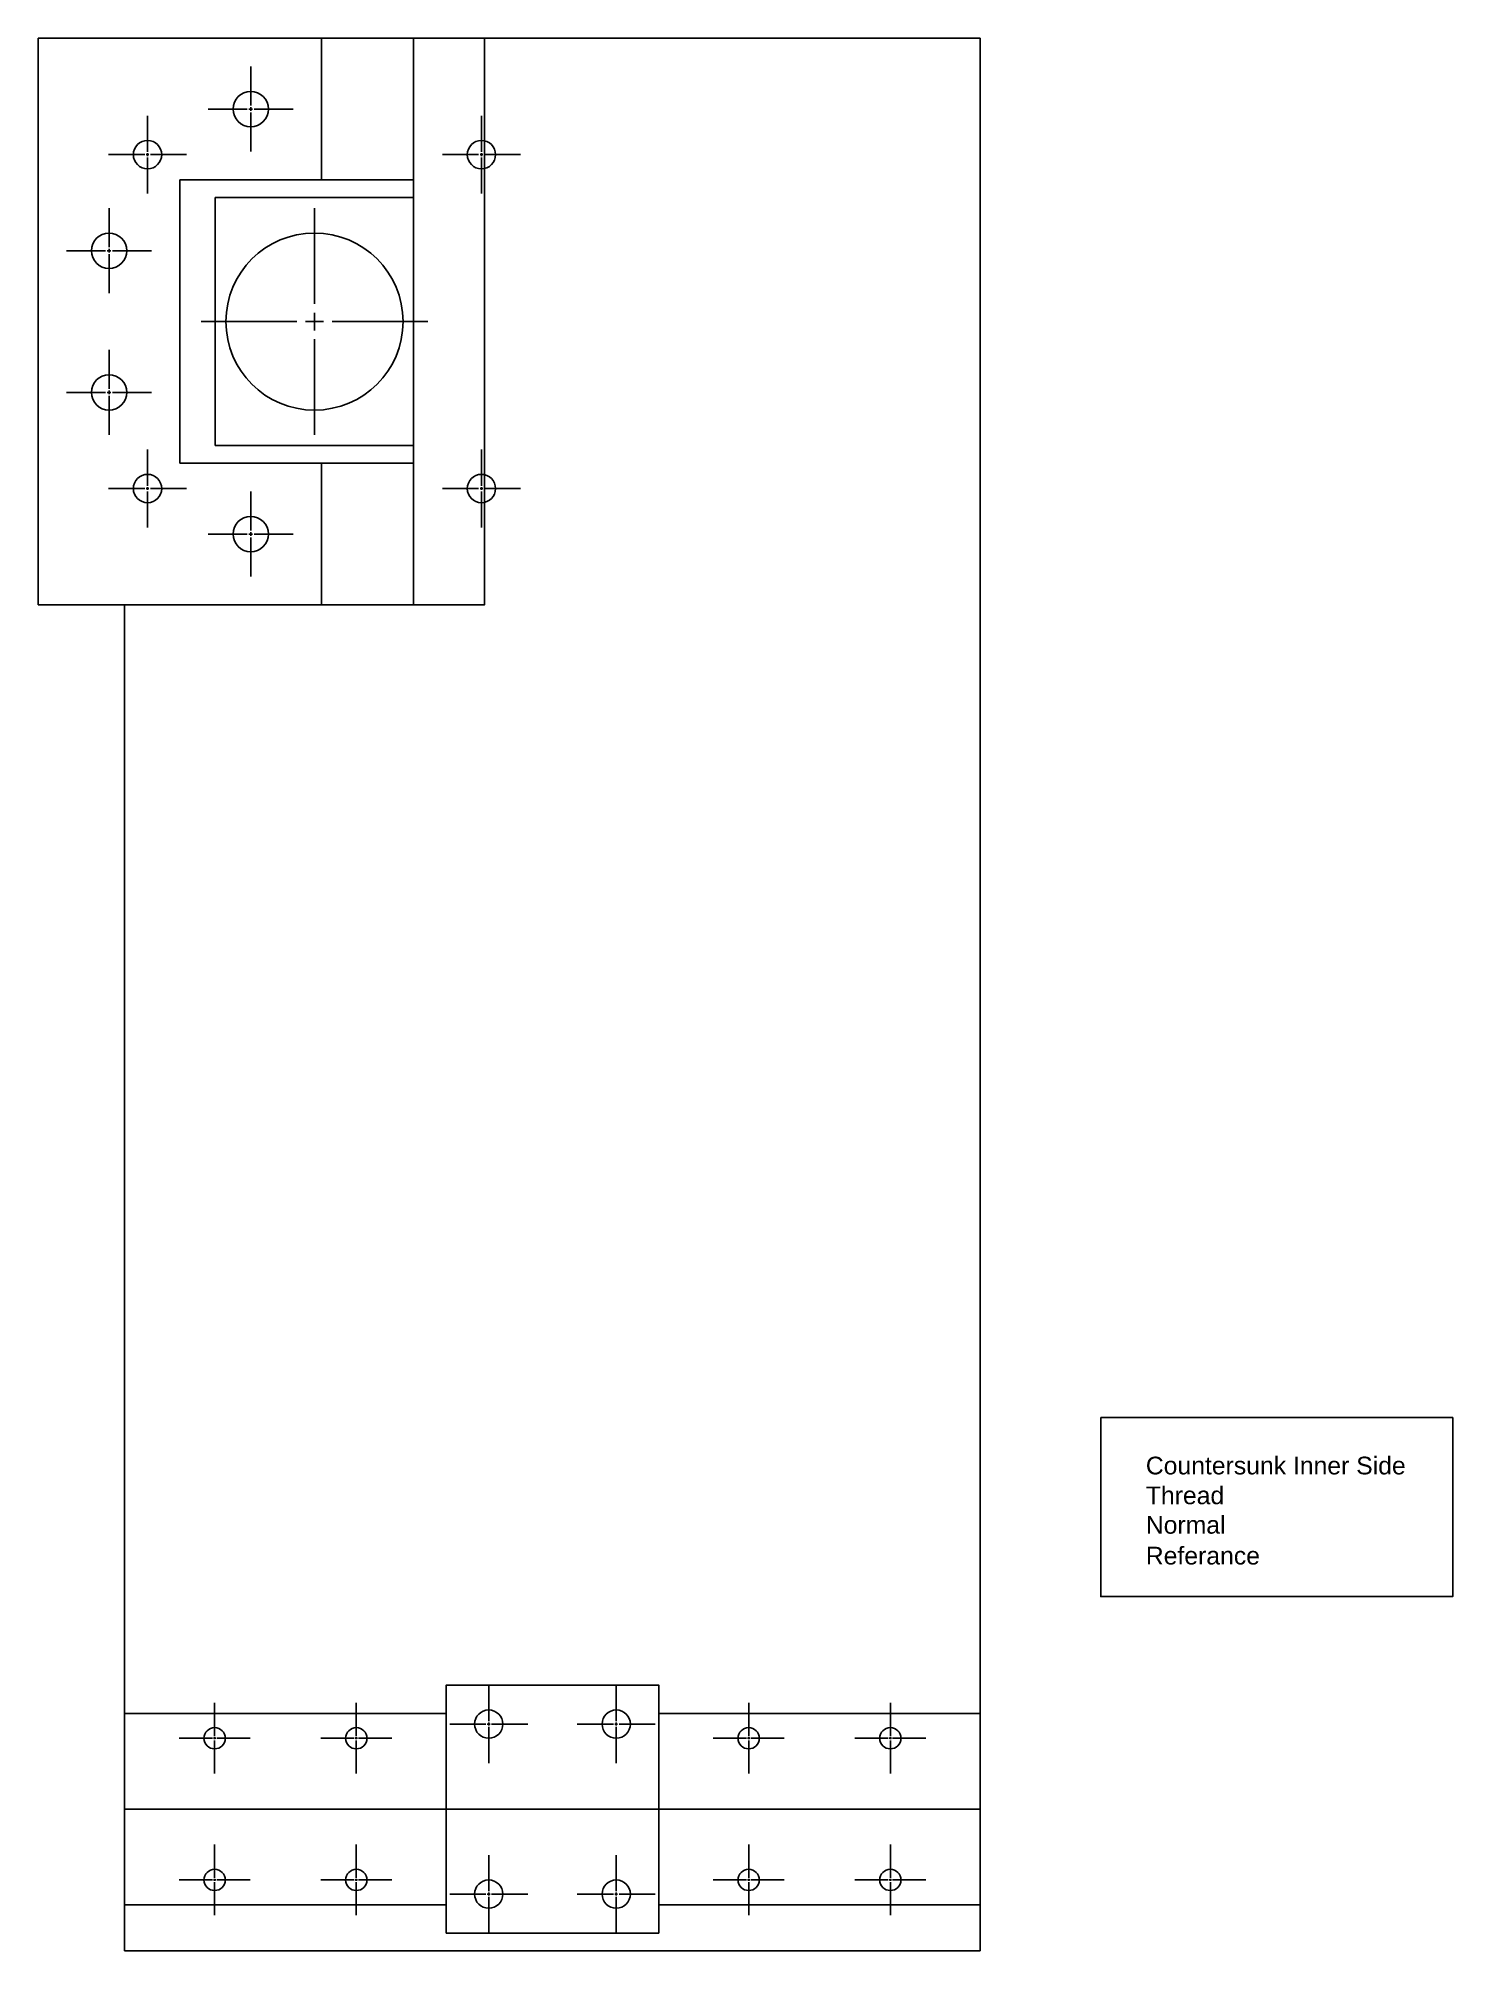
# Model space of a CAD drawing. Header units: millimetres. Extents: x 0 to 200, y 0 to 270.
import ezdxf

# ---------------------------------------------------------------- set-up
doc = ezdxf.new("R2010")
doc.units = ezdxf.units.MM
doc.linetypes.add('CENTER2', pattern=[28.575, 19.05, -3.175, 3.175, -3.175])
doc.styles.get("Standard").update_dxf_attribs({"font": 'arial.ttf'})

# ---------------------------------------------------------------- blocks, each defined once
blk = doc.blocks.new('*U53')
at = {"color": 0, "linetype": 'CENTER2', "transparency": 16777216}
for p, q in [((0, 0.4), (0, 5.5)), ((-5.5, 0), (-0.4, 0)), ((0.4, 0), (5.5, 0)), ((0, -5.5), (0, -0.4))]:
    blk.add_line(p, q, dxfattribs=at)
at = {"color": 0, "linetype": 'Continuous', "transparency": 16777216}
for p, q in [((-0.2, 0), (0.2, 0)), ((0, -0.2), (0, 0.2))]:
    blk.add_line(p, q, dxfattribs=at)
blk = doc.blocks.new('*U54')
at = {"color": 0, "linetype": 'CENTER2', "transparency": 16777216}
for p, q in [((0, 0.4), (0, 5.5)), ((-5.5, 0), (-0.4, 0)), ((0.4, 0), (5.5, 0)), ((0, -5.5), (0, -0.4))]:
    blk.add_line(p, q, dxfattribs=at)
at = {"color": 0, "linetype": 'Continuous', "transparency": 16777216}
for p, q in [((-0.2, 0), (0.2, 0)), ((0, -0.2), (0, 0.2))]:
    blk.add_line(p, q, dxfattribs=at)
blk = doc.blocks.new('*U55')
at = {"color": 0, "linetype": 'CENTER2', "transparency": 16777216}
for p, q in [((0, 0.5), (0, 6)), ((-6, 0), (-0.5, 0)), ((0.5, 0), (6, 0)), ((0, -6), (0, -0.5))]:
    blk.add_line(p, q, dxfattribs=at)
at = {"color": 0, "linetype": 'Continuous', "transparency": 16777216}
for p, q in [((-0.25, 0), (0.25, 0)), ((0, -0.25), (0, 0.25))]:
    blk.add_line(p, q, dxfattribs=at)
blk = doc.blocks.new('*U56')
at = {"color": 0, "linetype": 'CENTER2', "transparency": 16777216}
for p, q in [((0, 0.5), (0, 6)), ((-6, 0), (-0.5, 0)), ((0.5, 0), (6, 0)), ((0, -6), (0, -0.5))]:
    blk.add_line(p, q, dxfattribs=at)
at = {"color": 0, "linetype": 'Continuous', "transparency": 16777216}
for p, q in [((-0.25, 0), (0.25, 0)), ((0, -0.25), (0, 0.25))]:
    blk.add_line(p, q, dxfattribs=at)
blk = doc.blocks.new('*U57')
at = {"color": 0, "linetype": 'CENTER2', "transparency": 16777216}
for p, q in [((0, 0.5), (0, 6)), ((-6, 0), (-0.5, 0)), ((0.5, 0), (6, 0)), ((0, -6), (0, -0.5))]:
    blk.add_line(p, q, dxfattribs=at)
at = {"color": 0, "linetype": 'Continuous', "transparency": 16777216}
for p, q in [((-0.25, 0), (0.25, 0)), ((0, -0.25), (0, 0.25))]:
    blk.add_line(p, q, dxfattribs=at)
blk = doc.blocks.new('*U58')
at = {"color": 0, "linetype": 'CENTER2', "transparency": 16777216}
for p, q in [((0, 0.5), (0, 6)), ((-6, 0), (-0.5, 0)), ((0.5, 0), (6, 0)), ((0, -6), (0, -0.5))]:
    blk.add_line(p, q, dxfattribs=at)
at = {"color": 0, "linetype": 'Continuous', "transparency": 16777216}
for p, q in [((-0.25, 0), (0.25, 0)), ((0, -0.25), (0, 0.25))]:
    blk.add_line(p, q, dxfattribs=at)
blk = doc.blocks.new('*U59')
at = {"color": 0, "linetype": 'CENTER2', "transparency": 16777216}
for p, q in [((0, 2.5), (0, 16)), ((-16, 0), (-2.5, 0)), ((2.5, 0), (16, 0)), ((0, -16), (0, -2.5))]:
    blk.add_line(p, q, dxfattribs=at)
at = {"color": 0, "linetype": 'Continuous', "transparency": 16777216}
for p, q in [((-1.25, 0), (1.25, 0)), ((0, -1.25), (0, 1.25))]:
    blk.add_line(p, q, dxfattribs=at)
blk = doc.blocks.new('*U60')
at = {"color": 0, "linetype": 'CENTER2', "transparency": 16777216}
for p, q in [((0, 0.4), (0, 5.5)), ((-5.5, 0), (-0.4, 0)), ((0.4, 0), (5.5, 0)), ((0, -5.5), (0, -0.4))]:
    blk.add_line(p, q, dxfattribs=at)
at = {"color": 0, "linetype": 'Continuous', "transparency": 16777216}
for p, q in [((-0.2, 0), (0.2, 0)), ((0, -0.2), (0, 0.2))]:
    blk.add_line(p, q, dxfattribs=at)
blk = doc.blocks.new('*U61')
at = {"color": 0, "linetype": 'CENTER2', "transparency": 16777216}
for p, q in [((0, 0.4), (0, 5.5)), ((-5.5, 0), (-0.4, 0)), ((0.4, 0), (5.5, 0)), ((0, -5.5), (0, -0.4))]:
    blk.add_line(p, q, dxfattribs=at)
at = {"color": 0, "linetype": 'Continuous', "transparency": 16777216}
for p, q in [((-0.2, 0), (0.2, 0)), ((0, -0.2), (0, 0.2))]:
    blk.add_line(p, q, dxfattribs=at)
blk = doc.blocks.new('*U62')
at = {"color": 0, "linetype": 'CENTER2', "transparency": 16777216}
for p, q in [((0, 0.3), (0, 5)), ((-5, 0), (-0.3, 0)), ((0.3, 0), (5, 0)), ((0, -5), (0, -0.3))]:
    blk.add_line(p, q, dxfattribs=at)
at = {"color": 0, "linetype": 'Continuous', "transparency": 16777216}
for p, q in [((-0.15, 0), (0.15, 0)), ((0, -0.15), (0, 0.15))]:
    blk.add_line(p, q, dxfattribs=at)
blk = doc.blocks.new('*U63')
at = {"color": 0, "linetype": 'CENTER2', "transparency": 16777216}
for p, q in [((0, 0.3), (0, 5)), ((-5, 0), (-0.3, 0)), ((0.3, 0), (5, 0)), ((0, -5), (0, -0.3))]:
    blk.add_line(p, q, dxfattribs=at)
at = {"color": 0, "linetype": 'Continuous', "transparency": 16777216}
for p, q in [((-0.15, 0), (0.15, 0)), ((0, -0.15), (0, 0.15))]:
    blk.add_line(p, q, dxfattribs=at)
blk = doc.blocks.new('*U64')
at = {"color": 0, "linetype": 'CENTER2', "transparency": 16777216}
for p, q in [((0, 0.3), (0, 5)), ((-5, 0), (-0.3, 0)), ((0.3, 0), (5, 0)), ((0, -5), (0, -0.3))]:
    blk.add_line(p, q, dxfattribs=at)
at = {"color": 0, "linetype": 'Continuous', "transparency": 16777216}
for p, q in [((-0.15, 0), (0.15, 0)), ((0, -0.15), (0, 0.15))]:
    blk.add_line(p, q, dxfattribs=at)
blk = doc.blocks.new('*U65')
at = {"color": 0, "linetype": 'CENTER2', "transparency": 16777216}
for p, q in [((0, 0.3), (0, 5)), ((-5, 0), (-0.3, 0)), ((0.3, 0), (5, 0)), ((0, -5), (0, -0.3))]:
    blk.add_line(p, q, dxfattribs=at)
at = {"color": 0, "linetype": 'Continuous', "transparency": 16777216}
for p, q in [((-0.15, 0), (0.15, 0)), ((0, -0.15), (0, 0.15))]:
    blk.add_line(p, q, dxfattribs=at)
blk = doc.blocks.new('*U66')
at = {"color": 0, "linetype": 'CENTER2', "transparency": 16777216}
for p, q in [((0, 0.3), (0, 5)), ((-5, 0), (-0.3, 0)), ((0.3, 0), (5, 0)), ((0, -5), (0, -0.3))]:
    blk.add_line(p, q, dxfattribs=at)
at = {"color": 0, "linetype": 'Continuous', "transparency": 16777216}
for p, q in [((-0.15, 0), (0.15, 0)), ((0, -0.15), (0, 0.15))]:
    blk.add_line(p, q, dxfattribs=at)
blk = doc.blocks.new('*U67')
at = {"color": 0, "linetype": 'CENTER2', "transparency": 16777216}
for p, q in [((0, 0.3), (0, 5)), ((-5, 0), (-0.3, 0)), ((0.3, 0), (5, 0)), ((0, -5), (0, -0.3))]:
    blk.add_line(p, q, dxfattribs=at)
at = {"color": 0, "linetype": 'Continuous', "transparency": 16777216}
for p, q in [((-0.15, 0), (0.15, 0)), ((0, -0.15), (0, 0.15))]:
    blk.add_line(p, q, dxfattribs=at)
blk = doc.blocks.new('*U68')
at = {"color": 0, "linetype": 'CENTER2', "transparency": 16777216}
for p, q in [((0, 0.3), (0, 5)), ((-5, 0), (-0.3, 0)), ((0.3, 0), (5, 0)), ((0, -5), (0, -0.3))]:
    blk.add_line(p, q, dxfattribs=at)
at = {"color": 0, "linetype": 'Continuous', "transparency": 16777216}
for p, q in [((-0.15, 0), (0.15, 0)), ((0, -0.15), (0, 0.15))]:
    blk.add_line(p, q, dxfattribs=at)
blk = doc.blocks.new('*U69')
at = {"color": 0, "linetype": 'CENTER2', "transparency": 16777216}
for p, q in [((0, 0.3), (0, 5)), ((-5, 0), (-0.3, 0)), ((0.3, 0), (5, 0)), ((0, -5), (0, -0.3))]:
    blk.add_line(p, q, dxfattribs=at)
at = {"color": 0, "linetype": 'Continuous', "transparency": 16777216}
for p, q in [((-0.15, 0), (0.15, 0)), ((0, -0.15), (0, 0.15))]:
    blk.add_line(p, q, dxfattribs=at)
blk = doc.blocks.new('*U70')
at = {"color": 0, "linetype": 'CENTER2', "transparency": 16777216}
for p, q in [((0, 0.4), (0, 5.5)), ((-5.5, 0), (-0.4, 0)), ((0.4, 0), (5.5, 0)), ((0, -5.5), (0, -0.4))]:
    blk.add_line(p, q, dxfattribs=at)
at = {"color": 0, "linetype": 'Continuous', "transparency": 16777216}
for p, q in [((-0.2, 0), (0.2, 0)), ((0, -0.2), (0, 0.2))]:
    blk.add_line(p, q, dxfattribs=at)
blk = doc.blocks.new('*U71')
at = {"color": 0, "linetype": 'CENTER2', "transparency": 16777216}
for p, q in [((0, 0.4), (0, 5.5)), ((-5.5, 0), (-0.4, 0)), ((0.4, 0), (5.5, 0)), ((0, -5.5), (0, -0.4))]:
    blk.add_line(p, q, dxfattribs=at)
at = {"color": 0, "linetype": 'Continuous', "transparency": 16777216}
for p, q in [((-0.2, 0), (0.2, 0)), ((0, -0.2), (0, 0.2))]:
    blk.add_line(p, q, dxfattribs=at)
blk = doc.blocks.new('*U72')
at = {"color": 0, "linetype": 'CENTER2', "transparency": 16777216}
for p, q in [((0, 0.4), (0, 5.5)), ((-5.5, 0), (-0.4, 0)), ((0.4, 0), (5.5, 0)), ((0, -5.5), (0, -0.4))]:
    blk.add_line(p, q, dxfattribs=at)
at = {"color": 0, "linetype": 'Continuous', "transparency": 16777216}
for p, q in [((-0.2, 0), (0.2, 0)), ((0, -0.2), (0, 0.2))]:
    blk.add_line(p, q, dxfattribs=at)
blk = doc.blocks.new('*U73')
at = {"color": 0, "linetype": 'CENTER2', "transparency": 16777216}
for p, q in [((0, 0.4), (0, 5.5)), ((-5.5, 0), (-0.4, 0)), ((0.4, 0), (5.5, 0)), ((0, -5.5), (0, -0.4))]:
    blk.add_line(p, q, dxfattribs=at)
at = {"color": 0, "linetype": 'Continuous', "transparency": 16777216}
for p, q in [((-0.2, 0), (0.2, 0)), ((0, -0.2), (0, 0.2))]:
    blk.add_line(p, q, dxfattribs=at)

msp = doc.modelspace()

# ---------------------------------------------------------------- linework, layer by layer
for p, q in [((0, 270), (0, 190)), ((133, 270), (0, 270)), ((133, 0), (133, 270)), ((40, 210), (40, 190)), ((0, 190), (12.2, 190)), ((12.2, 190), (12.2, 0)), ((133, 0), (12.2, 0)), ((33, 0), (133, 0))]:
    msp.add_line(p, q)
at = {"color": 114, "true_color": 0x139b48}
for p, q in [((40, 250), (20, 250)), ((20, 250), (20, 210)), ((53, 247.5), (25, 247.5)), ((25, 247.5), (25, 212.5)), ((25, 212.5), (53, 212.5)), ((20, 210), (40, 210)), ((133, 20), (12.2, 20))]:
    msp.add_line(p, q, dxfattribs=at)
at = {"color": 116, "true_color": 0x136734}
msp.add_line((40, 190), (0, 190), dxfattribs=at)
at = {"color": 114, "true_color": 0x139b48}
for points in [[(40, 250), (53, 250), (53, 270), (40, 270)], [(53, 190), (63, 190), (63, 270), (53, 270)], [(40, 190), (53, 190), (53, 210), (40, 210)]]:
    msp.add_lwpolyline(points, close=True, dxfattribs=at)
for points in [[(150, 75.28), (199.7, 75.28), (199.7, 50), (150, 50)], [(57.6, 2.5), (87.6, 2.5), (87.6, 37.5), (57.6, 37.5)], [(12.2, 33.5), (12.2, 6.5), (57.6, 6.5), (57.6, 33.5)], [(87.6, 33.5), (87.6, 6.5), (133, 6.5), (133, 33.5)]]:
    msp.add_lwpolyline(points, close=True)
for centre, radius in [((30, 260), 2.5), ((10, 240), 2.5), ((39, 230), 12.5), ((10, 220), 2.5), ((30, 200), 2.5), ((24.9, 30), 1.5), ((44.9, 30), 1.5), ((100.3, 30), 1.5), ((120.3, 30), 1.5), ((24.9, 10), 1.5), ((44.9, 10), 1.5), ((100.3, 10), 1.5), ((120.3, 10), 1.5)]:
    msp.add_circle(centre, radius)
at = {"color": 40, "true_color": 0xf8d731}
for centre in [(15.43, 253.57), (62.57, 253.57), (15.43, 206.43), (62.57, 206.43)]:
    msp.add_circle(centre, 2, dxfattribs=at)
at = {"color": 6}
for centre in [(63.6, 32), (81.6, 32), (63.6, 8), (81.6, 8)]:
    msp.add_circle(centre, 2, dxfattribs=at)

# ---------------------------------------------------------------- block references
at = {"linetype": 'CENTER2'}
for name, p in [('*U55', (30, 260)), ('*U56', (10, 240)), ('*U59', (39, 230)), ('*U57', (10, 220)), ('*U58', (30, 200)), ('*U62', (24.9, 30)), ('*U63', (44.9, 30)), ('*U67', (100.3, 30)), ('*U68', (120.3, 30)), ('*U65', (24.9, 10)), ('*U64', (44.9, 10)), ('*U66', (100.3, 10)), ('*U69', (120.3, 10))]:
    msp.add_blockref(name, p, dxfattribs=at)
at = {"color": 2, "linetype": 'CENTER2'}
for name, p in [('*U54', (15.43, 253.57)), ('*U53', (62.57, 253.57)), ('*U60', (15.43, 206.43)), ('*U61', (62.57, 206.43))]:
    msp.add_blockref(name, p, dxfattribs=at)
at = {"color": 6, "linetype": 'CENTER2'}
for name, p in [('*U70', (63.6, 32)), ('*U71', (81.6, 32)), ('*U73', (63.6, 8)), ('*U72', (81.6, 8))]:
    msp.add_blockref(name, p, dxfattribs=at)

# ---------------------------------------------------------------- texts
at = {"color": 6, "insert": (156.37, 69.75), "char_height": 2.5, "attachment_point": 1}
msp.add_mtext_dynamic_manual_height_columns('Countersunk Inner Side', width=37.5204, gutter_width=12.5, heights=[0], dxfattribs=at)
at = {"color": 61, "true_color": 0xe5e878, "insert": (156.37, 65.54), "char_height": 2.5, "attachment_point": 1}
msp.add_mtext_dynamic_manual_height_columns('Thread', width=30.3178, gutter_width=12.5, heights=[0], dxfattribs=at)
at = {"insert": (156.37, 61.38), "char_height": 2.5, "attachment_point": 1}
msp.add_mtext_dynamic_manual_height_columns('Normal', width=23.7839, gutter_width=12.5, heights=[0], dxfattribs=at)
at = {"color": 114, "true_color": 0x139b48, "insert": (156.37, 57.03), "char_height": 2.5, "attachment_point": 1}
msp.add_mtext_dynamic_manual_height_columns('Referance', width=33.6665, gutter_width=12.5, heights=[0], dxfattribs=at)

doc.saveas('drawing.dxf')
